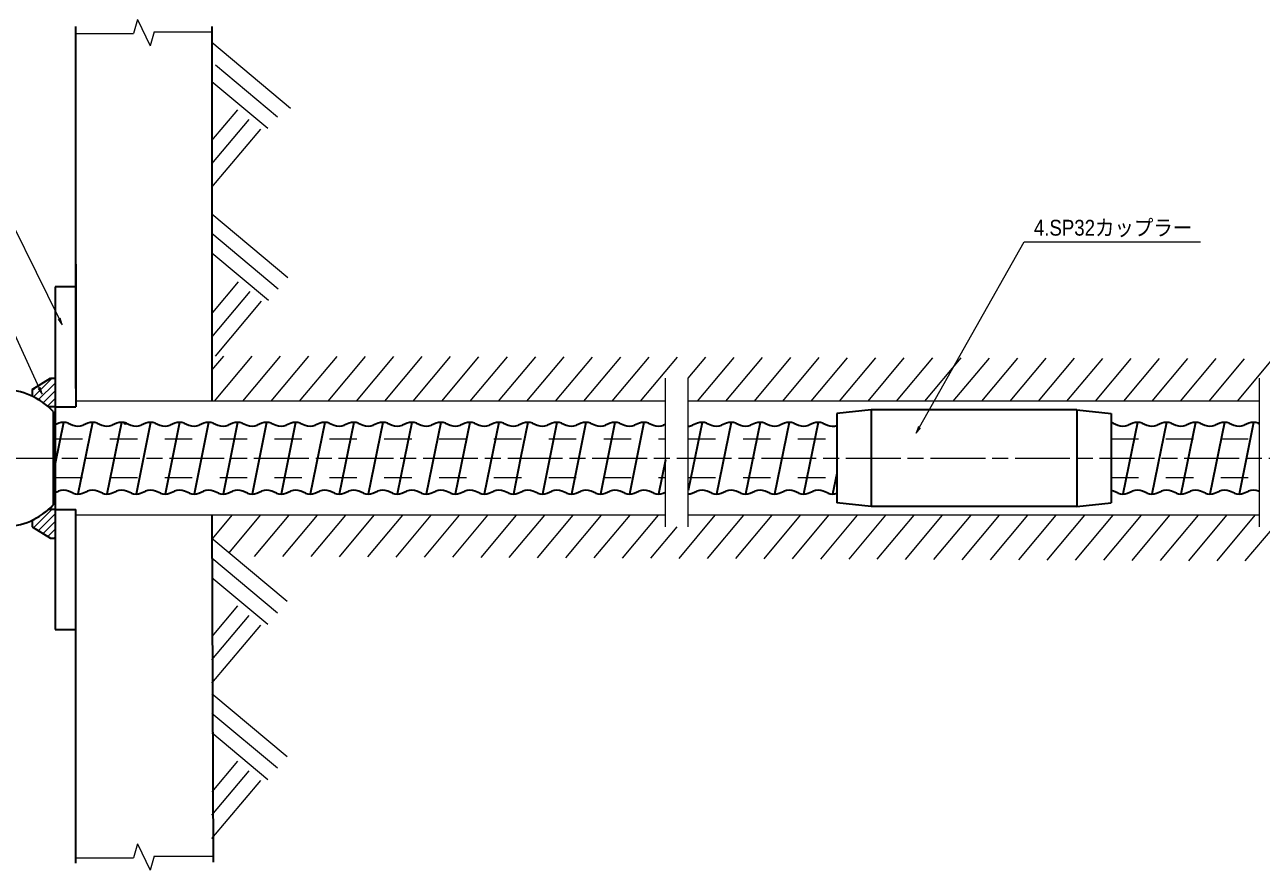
# Model space of a CAD drawing. Units: millimetres at full size, sheet at 1:2; details may follow other scales. Extents: x 0 to 1680, y 1377 to 2565.
# Drawn here: x 414 to 955, y 2008 to 2378 of the extents above; entities that cross this region are included whole.
import ezdxf
from ezdxf.enums import TextEntityAlignment as Align

# ---------------------------------------------------------------- set-up
doc = ezdxf.new("R2010")
doc.units = ezdxf.units.MM
doc.header["$LTSCALE"] = 2
doc.header["$PDMODE"] = 32
doc.header["$PDSIZE"] = 1
doc.linetypes.add('CHAIN', pattern=[18.5, 12, -1.5, 3.5, -1.5])
doc.linetypes.add('DASHED_SPACED', pattern=[12, 6, -6])
for name, color, linetype, lineweight in [('1外形線', 7, 'Continuous', 35), ('2細い実線', 3, 'Continuous', 20), ('3隠れ線', 2, 'DASHED_SPACED', 13), ('4中心線', 1, 'CHAIN', 13), ('6寸法線', 4, 'Continuous', 13)]:
    doc.layers.add(name, color=color, linetype=linetype, lineweight=lineweight)
doc.styles.add('ＭＳ Ｐゴシック', font='')
doc.styles.get('ＭＳ Ｐゴシック').set_extended_font_data('MS PGothic')
pattern_1 = [(45, (-500.652, 1950.334), (-1.6838, 1.6838), [])]

# ---------------------------------------------------------------- blocks, each defined once
blk = doc.blocks.new('open_arrow')
at = {"color": 0, "linetype": 'Continuous', "lineweight": -2}
blk.add_lwpolyline([(7.5, 1.25), (0, 0), (7.5, -1.25)], dxfattribs=at)

msp = doc.modelspace()

# ---------------------------------------------------------------- hatches: boundary and pattern name
at = {"layer": '2細い実線'}
h = msp.add_hatch(dxfattribs=at)
h.set_pattern_fill('USER', color=256, style=0, pattern_type=2)
h.set_pattern_definition(pattern_1)
h.paths.add_polyline_path([(417.312, 2218.75), (417.312, 2215.862, -0.0702), (424.312, 2211.25), (427.312, 2211.25), (427.312, 2223.75), (425.312, 2223.75)])
h = msp.add_hatch(dxfattribs=at)
h.set_pattern_fill('USER', color=256, style=0, pattern_type=2)
h.set_pattern_definition(pattern_1)
h.paths.add_polyline_path([(427.312, 2166.25), (424.312, 2166.25, -0.0702), (417.312, 2161.638), (417.312, 2158.75), (425.312, 2153.75), (427.312, 2153.75)])

# ---------------------------------------------------------------- linework, layer by layer
at = {"layer": '1外形線'}
for p, q in [((436.308, 2219.199), (436.308, 2377.633)), ((495.939, 2377.633), (495.939, 2213.75)), ((436.308, 2273.75), (436.308, 2213.75)), ((436.312, 2263.75), (427.312, 2263.75)), ((427.312, 2263.75), (427.312, 2113.75)), ((436.312, 2263.75), (436.312, 2211.25)), ((417.312, 2218.75), (425.312, 2223.75)), ((425.312, 2223.75), (427.312, 2223.75)), ((427.312, 2223.75), (427.312, 2153.75)), ((417.312, 2218.75), (417.312, 2215.862)), ((427.312, 2211.25), (424.312, 2211.25)), ((426.468, 2209.146), (426.468, 2168.354)), ((427.312, 2211.25), (436.312, 2211.25)), ((784.308, 2209.95), (769.308, 2208.25)), ((769.308, 2208.25), (769.308, 2169.25)), ((874.308, 2209.95), (784.308, 2209.95)), ((784.308, 2209.95), (784.308, 2167.55)), ((874.308, 2209.95), (889.308, 2208.25)), ((874.308, 2209.95), (874.308, 2167.55)), ((889.308, 2208.25), (889.308, 2169.25)), ((430.942, 2204.42), (427.312, 2186.502)), ((428.918, 2204.034), (427.312, 2203.394)), ((432.966, 2204.034), (435.063, 2203.199)), ((443.642, 2204.42), (437.292, 2173.08)), ((441.618, 2204.034), (439.521, 2203.199)), ((445.666, 2204.034), (447.763, 2203.199)), ((456.342, 2204.42), (449.992, 2173.08)), ((454.318, 2204.034), (452.221, 2203.199)), ((458.366, 2204.034), (460.463, 2203.199)), ((469.042, 2204.42), (462.692, 2173.08)), ((467.018, 2204.034), (464.921, 2203.199)), ((471.066, 2204.034), (473.163, 2203.199)), ((481.742, 2204.42), (475.392, 2173.08)), ((479.718, 2204.034), (477.621, 2203.199)), ((483.766, 2204.034), (485.863, 2203.199)), ((494.442, 2204.42), (488.092, 2173.08)), ((492.418, 2204.034), (490.321, 2203.199)), ((496.466, 2204.034), (498.563, 2203.199)), ((507.142, 2204.42), (500.792, 2173.08)), ((505.118, 2204.034), (503.021, 2203.199)), ((509.166, 2204.034), (511.263, 2203.199)), ((519.842, 2204.42), (513.492, 2173.08)), ((517.818, 2204.034), (515.721, 2203.199)), ((521.866, 2204.034), (523.963, 2203.199)), ((532.542, 2204.42), (526.192, 2173.08)), ((530.518, 2204.034), (528.421, 2203.199)), ((534.566, 2204.034), (536.663, 2203.199)), ((545.242, 2204.42), (538.892, 2173.08)), ((543.218, 2204.034), (541.121, 2203.199)), ((547.266, 2204.034), (549.363, 2203.199)), ((557.942, 2204.42), (551.592, 2173.08)), ((555.918, 2204.034), (553.821, 2203.199)), ((559.966, 2204.034), (562.063, 2203.199)), ((570.642, 2204.42), (564.292, 2173.08)), ((568.618, 2204.034), (566.521, 2203.199)), ((572.666, 2204.034), (574.763, 2203.199)), ((581.318, 2204.034), (579.221, 2203.199)), ((583.342, 2204.42), (580.167, 2188.75)), ((585.366, 2204.034), (587.463, 2203.199)), ((596.042, 2204.42), (589.692, 2173.08)), ((594.018, 2204.034), (591.921, 2203.199)), ((598.066, 2204.034), (600.163, 2203.199)), ((608.742, 2204.42), (602.392, 2173.08)), ((606.718, 2204.034), (604.621, 2203.199)), ((610.766, 2204.034), (612.863, 2203.199)), ((621.442, 2204.42), (615.092, 2173.08)), ((619.418, 2204.034), (617.321, 2203.199)), ((623.466, 2204.034), (625.563, 2203.199)), ((632.118, 2204.034), (630.021, 2203.199)), ((634.142, 2204.42), (630.967, 2188.75)), ((636.166, 2204.034), (638.263, 2203.199)), ((646.842, 2204.42), (640.492, 2173.08)), ((644.818, 2204.034), (642.721, 2203.199)), ((648.866, 2204.034), (650.963, 2203.199)), ((659.542, 2204.42), (653.192, 2173.08)), ((657.518, 2204.034), (655.421, 2203.199)), ((661.566, 2204.034), (663.663, 2203.199)), ((672.242, 2204.42), (665.892, 2173.08)), ((670.218, 2204.034), (668.121, 2203.199)), ((674.266, 2204.034), (676.363, 2203.199)), ((684.942, 2204.42), (678.592, 2173.08)), ((682.918, 2204.034), (680.821, 2203.199)), ((686.966, 2204.034), (689.063, 2203.199)), ((694.308, 2203.512), (693.521, 2203.199)), ((710.342, 2204.42), (704.308, 2174.641)), ((708.318, 2204.034), (706.221, 2203.199)), ((712.366, 2204.034), (714.463, 2203.199)), ((723.042, 2204.42), (716.692, 2173.08)), ((721.018, 2204.034), (718.921, 2203.199)), ((725.066, 2204.034), (727.163, 2203.199)), ((735.742, 2204.42), (729.392, 2173.08)), ((733.718, 2204.034), (731.621, 2203.199)), ((737.766, 2204.034), (739.863, 2203.199)), ((748.442, 2204.42), (742.092, 2173.08)), ((746.418, 2204.034), (744.321, 2203.199)), ((750.466, 2204.034), (752.563, 2203.199)), ((761.142, 2204.42), (754.792, 2173.08)), ((759.118, 2204.034), (757.021, 2203.199)), ((763.166, 2204.034), (765.263, 2203.199)), ((890.166, 2204.034), (892.263, 2203.199)), ((900.842, 2204.42), (894.492, 2173.08)), ((898.818, 2204.034), (896.721, 2203.199)), ((902.866, 2204.034), (904.963, 2203.199)), ((913.542, 2204.42), (907.192, 2173.08)), ((911.518, 2204.034), (909.421, 2203.199)), ((915.566, 2204.034), (917.663, 2203.199)), ((926.242, 2204.42), (919.892, 2173.08)), ((924.218, 2204.034), (922.121, 2203.199)), ((928.266, 2204.034), (930.363, 2203.199)), ((938.942, 2204.42), (932.592, 2173.08)), ((936.918, 2204.034), (934.821, 2203.199)), ((940.966, 2204.034), (943.063, 2203.199)), ((951.642, 2204.42), (945.292, 2173.08)), ((949.618, 2204.034), (947.521, 2203.199)), ((953.666, 2204.034), (954.308, 2203.778)), ((580.167, 2188.75), (576.992, 2173.08)), ((630.967, 2188.75), (627.792, 2173.08)), ((694.308, 2187.966), (691.292, 2173.08)), ((769.308, 2182.044), (767.492, 2173.08)), ((427.312, 2173.743), (428.713, 2174.3)), ((435.268, 2173.466), (433.171, 2174.3)), ((439.316, 2173.466), (441.413, 2174.3)), ((447.968, 2173.466), (445.871, 2174.3)), ((452.016, 2173.466), (454.113, 2174.3)), ((460.668, 2173.466), (458.571, 2174.3)), ((464.716, 2173.466), (466.813, 2174.3)), ((473.368, 2173.466), (471.271, 2174.3)), ((477.416, 2173.466), (479.513, 2174.3)), ((486.068, 2173.466), (483.971, 2174.3)), ((490.116, 2173.466), (492.213, 2174.3)), ((498.768, 2173.466), (496.671, 2174.3)), ((502.816, 2173.466), (504.913, 2174.3)), ((511.468, 2173.466), (509.371, 2174.3)), ((515.516, 2173.466), (517.613, 2174.3)), ((524.168, 2173.466), (522.071, 2174.3)), ((528.216, 2173.466), (530.313, 2174.3)), ((536.868, 2173.466), (534.771, 2174.3)), ((540.916, 2173.466), (543.013, 2174.3)), ((549.568, 2173.466), (547.471, 2174.3)), ((553.616, 2173.466), (555.713, 2174.3)), ((562.268, 2173.466), (560.171, 2174.3)), ((566.316, 2173.466), (568.413, 2174.3)), ((574.968, 2173.466), (572.871, 2174.3)), ((579.016, 2173.466), (581.113, 2174.3)), ((587.668, 2173.466), (585.571, 2174.3)), ((591.716, 2173.466), (593.813, 2174.3)), ((600.368, 2173.466), (598.271, 2174.3)), ((604.416, 2173.466), (606.513, 2174.3)), ((613.068, 2173.466), (610.971, 2174.3)), ((617.116, 2173.466), (619.213, 2174.3)), ((625.768, 2173.466), (623.671, 2174.3)), ((629.816, 2173.466), (631.913, 2174.3)), ((638.468, 2173.466), (636.371, 2174.3)), ((642.516, 2173.466), (644.613, 2174.3)), ((651.168, 2173.466), (649.071, 2174.3)), ((655.216, 2173.466), (657.313, 2174.3)), ((663.868, 2173.466), (661.771, 2174.3)), ((667.916, 2173.466), (670.013, 2174.3)), ((676.568, 2173.466), (674.471, 2174.3)), ((680.616, 2173.466), (682.713, 2174.3)), ((689.268, 2173.466), (687.171, 2174.3)), ((693.316, 2173.466), (694.308, 2173.861)), ((706.016, 2173.466), (708.113, 2174.3)), ((714.668, 2173.466), (712.571, 2174.3)), ((718.716, 2173.466), (720.813, 2174.3)), ((727.368, 2173.466), (725.271, 2174.3)), ((731.416, 2173.466), (733.513, 2174.3)), ((740.068, 2173.466), (737.971, 2174.3)), ((744.116, 2173.466), (746.213, 2174.3)), ((752.768, 2173.466), (750.671, 2174.3)), ((756.816, 2173.466), (758.913, 2174.3)), ((765.468, 2173.466), (763.371, 2174.3)), ((892.468, 2173.466), (890.371, 2174.3)), ((896.516, 2173.466), (898.613, 2174.3)), ((905.168, 2173.466), (903.071, 2174.3)), ((909.216, 2173.466), (911.313, 2174.3)), ((917.868, 2173.466), (915.771, 2174.3)), ((921.916, 2173.466), (924.013, 2174.3)), ((930.568, 2173.466), (928.471, 2174.3)), ((934.616, 2173.466), (936.713, 2174.3)), ((943.268, 2173.466), (941.171, 2174.3)), ((947.316, 2173.466), (949.413, 2174.3)), ((954.308, 2174.126), (953.871, 2174.3)), ((427.312, 2166.25), (424.312, 2166.25)), ((427.312, 2166.25), (436.312, 2166.25)), ((436.312, 2113.75), (436.312, 2166.25)), ((784.308, 2167.55), (769.308, 2169.25)), ((874.308, 2167.55), (784.308, 2167.55)), ((874.308, 2167.55), (889.308, 2169.25)), ((417.312, 2161.638), (417.312, 2158.75)), ((417.312, 2158.75), (425.312, 2153.75)), ((436.308, 2011.562), (436.315, 2163.75)), ((495.939, 2163.75), (496.418, 2011.947)), ((425.312, 2153.75), (427.312, 2153.75)), ((427.312, 2113.75), (436.312, 2113.75))]:
    msp.add_line(p, q, dxfattribs=at)
for centre, radius, start, end in [((404.468, 2188.75), 30, 42.83343, 90), ((404.468, 2188.75), 30, 48.59038, 64.65267), ((430.942, 2198.92), 5.5, 68.40525, 111.59475), ((437.292, 2208.77), 6, 248.19211, 291.80789), ((443.642, 2198.92), 5.5, 68.40525, 111.59475), ((449.992, 2208.77), 6, 248.19211, 291.80789), ((456.342, 2198.92), 5.5, 68.40525, 111.59475), ((462.692, 2208.77), 6, 248.19211, 291.80789), ((469.042, 2198.92), 5.5, 68.40525, 111.59475), ((475.392, 2208.77), 6, 248.19211, 291.80789), ((481.742, 2198.92), 5.5, 68.40525, 111.59475), ((488.092, 2208.77), 6, 248.19211, 291.80789), ((494.442, 2198.92), 5.5, 68.40525, 111.59475), ((500.792, 2208.77), 6, 248.19211, 291.80789), ((507.142, 2198.92), 5.5, 68.40525, 111.59475), ((513.492, 2208.77), 6, 248.19211, 291.80789), ((519.842, 2198.92), 5.5, 68.40525, 111.59475), ((526.192, 2208.77), 6, 248.19211, 291.80789), ((532.542, 2198.92), 5.5, 68.40525, 111.59475), ((538.892, 2208.77), 6, 248.19211, 291.80789), ((545.242, 2198.92), 5.5, 68.40525, 111.59475), ((551.592, 2208.77), 6, 248.19211, 291.80789), ((557.942, 2198.92), 5.5, 68.40525, 111.59475), ((564.292, 2208.77), 6, 248.19211, 291.80789), ((570.642, 2198.92), 5.5, 68.40525, 111.59475), ((576.992, 2208.77), 6, 248.19211, 291.80789), ((583.342, 2198.92), 5.5, 68.40525, 111.59475), ((589.692, 2208.77), 6, 248.19211, 291.80789), ((596.042, 2198.92), 5.5, 68.40525, 111.59475), ((602.392, 2208.77), 6, 248.19211, 291.80789), ((608.742, 2198.92), 5.5, 68.40525, 111.59475), ((615.092, 2208.77), 6, 248.19211, 291.80789), ((621.442, 2198.92), 5.5, 68.40525, 111.59475), ((627.792, 2208.77), 6, 248.19211, 291.80789), ((634.142, 2198.92), 5.5, 68.40525, 111.59475), ((640.492, 2208.77), 6, 248.19211, 291.80789), ((646.842, 2198.92), 5.5, 68.40525, 111.59475), ((653.192, 2208.77), 6, 248.19211, 291.80789), ((659.542, 2198.92), 5.5, 68.40525, 111.59475), ((665.892, 2208.77), 6, 248.19211, 291.80789), ((672.242, 2198.92), 5.5, 68.40525, 111.59475), ((678.592, 2208.77), 6, 248.19211, 291.80789), ((684.942, 2198.92), 5.5, 68.40525, 111.59475), ((691.292, 2208.77), 6, 248.19211, 291.80789), ((703.992, 2208.77), 6, 273.02184, 291.80789), ((710.342, 2198.92), 5.5, 68.40525, 111.59475), ((716.692, 2208.77), 6, 248.19211, 291.80789), ((723.042, 2198.92), 5.5, 68.40525, 111.59475), ((729.392, 2208.77), 6, 248.19211, 291.80789), ((735.742, 2198.92), 5.5, 68.40525, 111.59475), ((742.092, 2208.77), 6, 248.19211, 291.80789), ((748.442, 2198.92), 5.5, 68.40525, 111.59475), ((754.792, 2208.77), 6, 248.19211, 291.80789), ((761.142, 2198.92), 5.5, 68.40525, 111.59475), ((767.492, 2208.77), 6, 248.19211, 287.62174), ((888.142, 2198.92), 5.5, 68.40525, 77.75627), ((894.492, 2208.77), 6, 248.19211, 291.80789), ((900.842, 2198.92), 5.5, 68.40525, 111.59475), ((907.192, 2208.77), 6, 248.19211, 291.80789), ((913.542, 2198.92), 5.5, 68.40525, 111.59475), ((919.892, 2208.77), 6, 248.19211, 291.80789), ((926.242, 2198.92), 5.5, 68.40525, 111.59475), ((932.592, 2208.77), 6, 248.19211, 291.80789), ((938.942, 2198.92), 5.5, 68.40525, 111.59475), ((945.292, 2208.77), 6, 248.19211, 291.80789), ((951.642, 2198.92), 5.5, 68.40525, 111.59475), ((430.942, 2168.73), 6, 68.19211, 111.80789), ((437.292, 2178.58), 5.5, 248.40525, 291.59475), ((443.642, 2168.73), 6, 68.19211, 111.80789), ((449.992, 2178.58), 5.5, 248.40525, 291.59475), ((456.342, 2168.73), 6, 68.19211, 111.80789), ((462.692, 2178.58), 5.5, 248.40525, 291.59475), ((469.042, 2168.73), 6, 68.19211, 111.80789), ((475.392, 2178.58), 5.5, 248.40525, 291.59475), ((481.742, 2168.73), 6, 68.19211, 111.80789), ((488.092, 2178.58), 5.5, 248.40525, 291.59475), ((494.442, 2168.73), 6, 68.19211, 111.80789), ((500.792, 2178.58), 5.5, 248.40525, 291.59475), ((507.142, 2168.73), 6, 68.19211, 111.80789), ((513.492, 2178.58), 5.5, 248.40525, 291.59475), ((519.842, 2168.73), 6, 68.19211, 111.80789), ((526.192, 2178.58), 5.5, 248.40525, 291.59475), ((532.542, 2168.73), 6, 68.19211, 111.80789), ((538.892, 2178.58), 5.5, 248.40525, 291.59475), ((545.242, 2168.73), 6, 68.19211, 111.80789), ((551.592, 2178.58), 5.5, 248.40525, 291.59475), ((557.942, 2168.73), 6, 68.19211, 111.80789), ((564.292, 2178.58), 5.5, 248.40525, 291.59475), ((570.642, 2168.73), 6, 68.19211, 111.80789), ((576.992, 2178.58), 5.5, 248.40525, 291.59475), ((583.342, 2168.73), 6, 68.19211, 111.80789), ((589.692, 2178.58), 5.5, 248.40525, 291.59475), ((596.042, 2168.73), 6, 68.19211, 111.80789), ((602.392, 2178.58), 5.5, 248.40525, 291.59475), ((608.742, 2168.73), 6, 68.19211, 111.80789), ((615.092, 2178.58), 5.5, 248.40525, 291.59475), ((621.442, 2168.73), 6, 68.19211, 111.80789), ((627.792, 2178.58), 5.5, 248.40525, 291.59475), ((634.142, 2168.73), 6, 68.19211, 111.80789), ((640.492, 2178.58), 5.5, 248.40525, 291.59475), ((646.842, 2168.73), 6, 68.19211, 111.80789), ((653.192, 2178.58), 5.5, 248.40525, 291.59475), ((659.542, 2168.73), 6, 68.19211, 111.80789), ((665.892, 2178.58), 5.5, 248.40525, 291.59475), ((672.242, 2168.73), 6, 68.19211, 111.80789), ((678.592, 2178.58), 5.5, 248.40525, 291.59475), ((684.942, 2168.73), 6, 68.19211, 111.80789), ((691.292, 2178.58), 5.5, 248.40525, 291.59475), ((703.992, 2178.58), 5.5, 273.29685, 291.59475), ((710.342, 2168.73), 6, 68.19211, 111.80789), ((716.692, 2178.58), 5.5, 248.40525, 291.59475), ((723.042, 2168.73), 6, 68.19211, 111.80789), ((729.392, 2178.58), 5.5, 248.40525, 291.59475), ((735.742, 2168.73), 6, 68.19211, 111.80789), ((742.092, 2178.58), 5.5, 248.40525, 291.59475), ((748.442, 2168.73), 6, 68.19211, 111.80789), ((754.792, 2178.58), 5.5, 248.40525, 291.59475), ((761.142, 2168.73), 6, 68.19211, 111.80789), ((767.492, 2178.58), 5.5, 248.40525, 289.28411), ((888.142, 2168.73), 6, 68.19211, 78.79043), ((894.492, 2178.58), 5.5, 248.40525, 291.59475), ((900.842, 2168.73), 6, 68.19211, 111.80789), ((907.192, 2178.58), 5.5, 248.40525, 291.59475), ((913.542, 2168.73), 6, 68.19211, 111.80789), ((919.892, 2178.58), 5.5, 248.40525, 291.59475), ((926.242, 2168.73), 6, 68.19211, 111.80789), ((932.592, 2178.58), 5.5, 248.40525, 291.59475), ((938.942, 2168.73), 6, 68.19211, 111.80789), ((945.292, 2178.58), 5.5, 248.40525, 291.59475), ((951.642, 2168.73), 6, 68.19211, 111.80789), ((404.468, 2188.75), 30, 270, 317.16657), ((404.468, 2188.75), 30, 295.34733, 311.40962)]:
    msp.add_arc(centre, radius, start, end, dxfattribs=at)
at = {"layer": '2細い実線'}
for p, q in [((463.359, 2380.806), (461.641, 2374.632)), ((463.359, 2380.806), (468.888, 2369.243)), ((470.607, 2375.417), (468.888, 2369.243)), ((470.607, 2375.417), (495.939, 2375.417)), ((436.308, 2374.632), (461.641, 2374.632)), ((495.939, 2227.322), (501.094, 2233.466)), ((496.985, 2213.75), (513.501, 2233.433)), ((509.419, 2213.75), (525.908, 2233.401)), ((521.853, 2213.75), (538.315, 2233.368)), ((534.287, 2213.75), (550.721, 2233.336)), ((546.721, 2213.75), (563.128, 2233.303)), ((559.155, 2213.75), (575.535, 2233.271)), ((571.589, 2213.75), (587.942, 2233.238)), ((584.023, 2213.75), (600.348, 2233.206)), ((596.457, 2213.75), (612.755, 2233.173)), ((608.891, 2213.75), (625.162, 2233.141)), ((621.325, 2213.75), (637.569, 2233.108)), ((633.759, 2213.75), (649.975, 2233.076)), ((646.193, 2213.75), (662.382, 2233.043)), ((658.627, 2213.75), (674.789, 2233.011)), ((671.061, 2213.75), (687.196, 2232.978)), ((683.495, 2213.75), (699.602, 2232.946)), ((704.308, 2223.736), (712.009, 2232.913)), ((708.363, 2213.75), (724.416, 2232.881)), ((720.797, 2213.75), (736.823, 2232.848)), ((733.231, 2213.75), (749.229, 2232.816)), ((745.665, 2213.75), (761.636, 2232.783)), ((758.099, 2213.75), (774.043, 2232.751)), ((770.533, 2213.75), (786.449, 2232.718)), ((782.967, 2213.75), (798.856, 2232.686)), ((795.401, 2213.75), (811.263, 2232.653)), ((807.835, 2213.75), (823.67, 2232.621)), ((820.269, 2213.75), (836.076, 2232.588)), ((832.703, 2213.75), (848.483, 2232.556)), ((845.137, 2213.75), (860.89, 2232.523)), ((857.571, 2213.75), (873.297, 2232.491)), ((870.005, 2213.75), (885.703, 2232.458)), ((882.439, 2213.75), (898.11, 2232.426)), ((894.873, 2213.75), (910.517, 2232.393)), ((907.307, 2213.75), (922.924, 2232.361)), ((919.741, 2213.75), (935.33, 2232.328)), ((932.175, 2213.75), (947.737, 2232.296)), ((944.609, 2213.75), (960.144, 2232.263)), ((694.308, 2158.75), (694.308, 2223.75)), ((704.308, 2158.75), (704.308, 2223.75)), ((954.308, 2158.75), (954.308, 2223.75)), ((694.308, 2213.75), (436.308, 2213.75)), ((954.308, 2213.75), (704.308, 2213.75)), ((694.308, 2163.75), (436.308, 2163.75)), ((496.102, 2153.425), (504.766, 2163.75)), ((503.399, 2147.302), (517.2, 2163.75)), ((514.565, 2145.791), (529.634, 2163.75)), ((526.95, 2145.733), (542.068, 2163.75)), ((539.335, 2145.675), (554.502, 2163.75)), ((551.721, 2145.617), (566.936, 2163.75)), ((564.106, 2145.559), (579.37, 2163.75)), ((576.491, 2145.501), (591.804, 2163.75)), ((588.877, 2145.443), (604.238, 2163.75)), ((601.262, 2145.385), (616.672, 2163.75)), ((613.647, 2145.327), (629.106, 2163.75)), ((626.033, 2145.269), (641.54, 2163.75)), ((638.418, 2145.211), (653.974, 2163.75)), ((650.803, 2145.153), (666.408, 2163.75)), ((663.189, 2145.095), (678.842, 2163.75)), ((675.574, 2145.037), (691.276, 2163.75)), ((687.959, 2144.979), (699.515, 2158.75)), ((700.344, 2144.921), (716.144, 2163.75)), ((954.308, 2163.75), (704.308, 2163.75)), ((712.73, 2144.863), (728.578, 2163.75)), ((725.115, 2144.805), (741.012, 2163.75)), ((737.5, 2144.746), (753.446, 2163.75)), ((749.886, 2144.688), (765.88, 2163.75)), ((762.271, 2144.63), (778.314, 2163.75)), ((774.656, 2144.572), (790.748, 2163.75)), ((787.042, 2144.514), (803.182, 2163.75)), ((799.427, 2144.456), (815.616, 2163.75)), ((811.812, 2144.398), (828.05, 2163.75)), ((824.198, 2144.34), (840.484, 2163.75)), ((836.583, 2144.282), (852.918, 2163.75)), ((848.968, 2144.224), (865.352, 2163.75)), ((861.354, 2144.166), (877.786, 2163.75)), ((873.739, 2144.108), (890.22, 2163.75)), ((886.124, 2144.05), (902.654, 2163.75)), ((898.509, 2143.992), (915.088, 2163.75)), ((910.895, 2143.934), (927.522, 2163.75)), ((923.28, 2143.876), (939.956, 2163.75)), ((935.665, 2143.818), (952.39, 2163.75)), ((948.051, 2143.76), (960.629, 2158.75)), ((663.182, 2145.087), (663.182, 2145.087)), ((463.359, 2019.952), (461.641, 2013.779)), ((463.359, 2019.952), (468.888, 2008.39)), ((436.308, 2013.78), (461.641, 2013.779)), ((470.607, 2014.563), (468.888, 2008.39)), ((470.607, 2014.563), (496.128, 2014.62))]:
    msp.add_line(p, q, dxfattribs=at)
at = {"layer": '2細い実線', "lineweight": 13}
for p, q in [((530.328, 2341.792), (495.939, 2370.648)), ((524.542, 2338.08), (497.457, 2360.808)), ((520.324, 2333.053), (495.939, 2353.514)), ((495.939, 2327.814), (507.188, 2341.22)), ((495.939, 2317.605), (512.215, 2337.001)), ((495.939, 2307.395), (517.242, 2332.783)), ((529.15, 2267.764), (495.939, 2295.632)), ((524.932, 2262.737), (495.939, 2287.065)), ((520.713, 2257.71), (495.939, 2278.498)), ((495.939, 2241.798), (512.604, 2261.659)), ((496.328, 2252.471), (507.577, 2265.877)), ((497.522, 2233.475), (517.631, 2257.441)), ((528.777, 2126.008), (495.939, 2153.562)), ((524.558, 2120.981), (495.939, 2144.995)), ((520.34, 2115.954), (495.939, 2136.429)), ((495.955, 2110.715), (507.204, 2124.121)), ((495.939, 2100.487), (512.231, 2119.903)), ((495.939, 2090.277), (517.258, 2115.684)), ((528.792, 2058.048), (495.939, 2085.615)), ((524.574, 2053.021), (495.939, 2077.048)), ((520.355, 2047.994), (495.939, 2068.482)), ((495.97, 2042.755), (507.219, 2056.161)), ((495.939, 2032.508), (512.246, 2051.943)), ((495.939, 2022.299), (517.273, 2047.724))]:
    msp.add_line(p, q, dxfattribs=at)
at = {"layer": '2細い実線'}
msp.add_point((458.044, 2203.995), dxfattribs=at)
at = {"layer": '3隠れ線'}
for p, q in [((427.312, 2197.25), (694.308, 2197.25)), ((704.308, 2197.25), (769.308, 2197.25)), ((889.308, 2197.25), (954.308, 2197.25)), ((427.312, 2180.25), (694.308, 2180.25)), ((704.308, 2180.25), (769.308, 2180.25)), ((889.308, 2180.25), (954.308, 2180.25))]:
    msp.add_line(p, q, dxfattribs=at)
at = {"layer": '4中心線'}
msp.add_line((329.308, 2188.75), (1370.775, 2188.75), dxfattribs=at)
at = {"layer": '6寸法線'}
for points in [[(430.453, 2247.136), (429.123, 2249.825), (369.073, 2371.278), (318.554, 2371.278)], [(421.597, 2216.806), (420.348, 2219.534), (367.313, 2335.346), (267.612, 2335.346)], [(804.073, 2199.738), (805.545, 2202.352), (851.232, 2283.476), (928.414, 2283.476)]]:
    msp.add_lwpolyline(points, dxfattribs=at)

# ---------------------------------------------------------------- block references
at = {"layer": '6寸法線', "xscale": 0.4, "yscale": 0.4}
for p, rotation in [((430.453, 2247.136), 116.3), ((421.597, 2216.806), 114.6), ((804.073, 2199.738), 60.6)]:
    msp.add_blockref('open_arrow', p, dxfattribs=dict(at, rotation=rotation))

# ---------------------------------------------------------------- texts
at = {"layer": '6寸法線', "style": 'ＭＳ Ｐゴシック', "width": 0.9}
msp.add_text('4.SP32カップラー', height=6.928, dxfattribs=at).set_placement((924.813, 2289.624), align=Align.MIDDLE_RIGHT)

doc.saveas('drawing.dxf')
